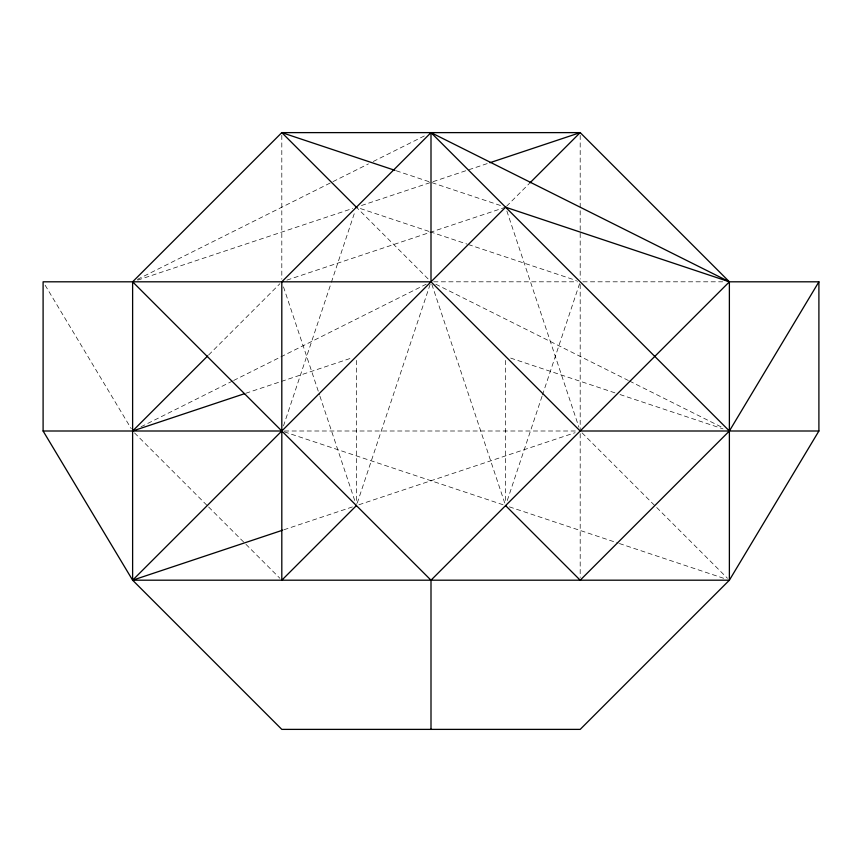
<?xml version="1.0" encoding="UTF-8"?>
<svg xmlns="http://www.w3.org/2000/svg" width="862" height="862" viewBox="0 0 862 862"><rect width="100%" height="100%" fill="white"/><g stroke="black" fill="none" stroke-linecap="round" stroke-linejoin="round"><path stroke-width="0.65" stroke-dasharray="4.31 3.23" d="M283.501 425.914L330.976 283.501M331.396 282.23L355.133 211.028M357.256 503.052L430.149 284.352M507.287 500.51L542.047 396.24M542.467 394.968L579.77 283.081M208.636 354.982L279.924 283.695M506.544 206.266L529.203 183.606M137.424 279.407L368.44 163.899M373.246 161.496L426.184 135.022M141.034 426.787L232.481 381.069M233.677 380.465L426.184 284.212M137.704 280.118L352.59 208.485M361.49 205.512L488.646 163.133M286.895 280.118L504.324 207.634M245.778 393.277L280.118 381.834M281.389 381.413L351.319 358.096M283.932 529.753L352.59 506.867M358.948 504.744L575.105 432.692M433.683 281.809L577.508 281.809M582.884 281.809L722.668 281.809M284.492 431L577.508 431M396.24 170.762L500.51 205.512M428.877 231.372L356.405 207.214L429.136 279.945M430.149 231.792L467.032 244.086M468.303 244.506L576.376 280.538M510.681 358.096L614.951 392.856M620.037 394.548L723.024 428.877M284.352 431.851L503.052 504.744M509.388 506.856L618.119 543.103M619.39 543.523L724.328 578.51M435.816 284.212L628.323 380.465M629.519 381.069L723.369 427.994M582.076 432.886L727.496 578.305M134.515 432.896L207.688 506.069M208.636 507.018L279.902 578.294M45.136 285.203L131.261 428.737M506.867 211.028L578.919 427.186M431.851 284.352L504.744 503.052M283.501 286.895L319.533 394.968M319.953 396.24L354.713 500.51M580.191 135.302L580.191 279.116M580.191 284.471L580.191 431M580.191 433.661L580.191 577.529M505.595 360.435L505.595 501.565M356.405 360.435L356.405 504.248M281.809 135.302L281.809 279.116"/><path stroke-width="1.29" d="M505.595 505.595L580.191 580.191L729.381 431L818.9 281.809L729.381 281.809L505.595 207.214L132.619 580.191L281.809 729.381L580.191 729.381L729.381 580.191L818.9 431L818.9 281.809M282.661 530.184L132.619 580.191L132.619 281.809L281.809 132.619L580.191 132.619L729.381 281.809L729.381 580.191L132.619 580.191L43.1 431L43.1 281.809L431 281.809L580.191 431L818.9 431M207.688 355.931L132.619 431L244.506 393.697M529.828 182.981L580.191 132.619L489.918 162.713M356.405 505.595L281.809 580.191L281.809 281.809L431 132.619L729.381 281.809L431 580.191L431 729.381M43.1 431L281.809 431M394.968 170.342L281.809 132.619L356.879 207.688M729.381 431L431 132.619L431 281.809M132.619 281.809L431 580.191"/></g></svg>
